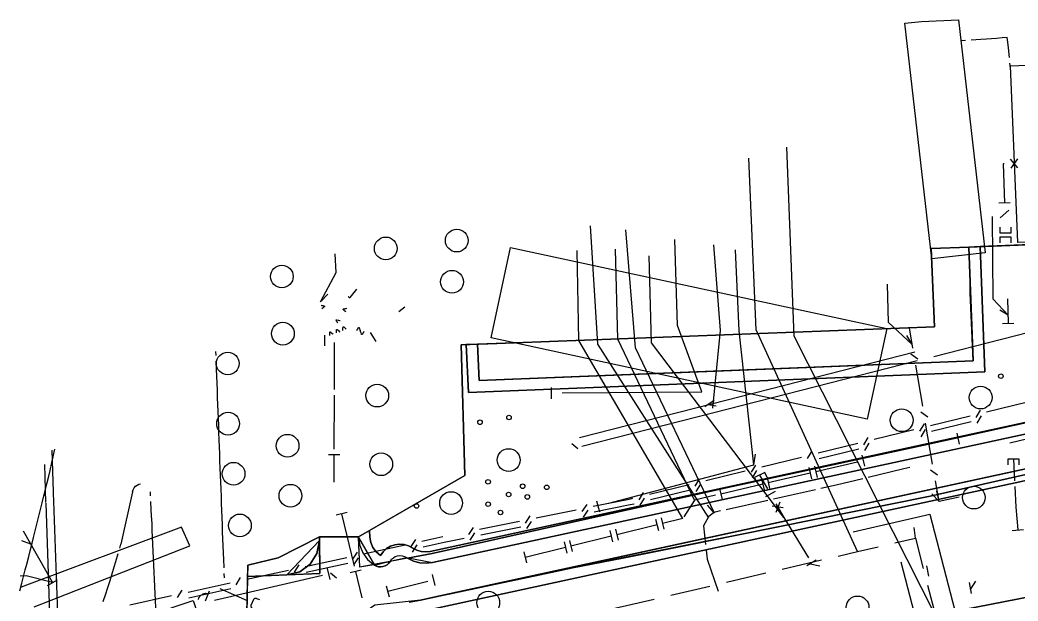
# Model space of a CAD drawing. Header units: metres. Extents: x 16996 to 17837, y 14166 to 14459.
# Drawn here: x 16995.9 to 17083.7, y 14231.9 to 14283 of the extents above; entities that cross this region are included whole.
import ezdxf

# ---------------------------------------------------------------- set-up
doc = ezdxf.new("R2010")
doc.units = ezdxf.units.M
for name, color, linetype in [('BOUNDARY', 7, 'Continuous'), ('BUILDING', 7, 'Continuous'), ('CURB', 7, 'Continuous'), ('ELECTR_CABLE', 7, 'Continuous'), ('ELECTR_CABLE_COMM', 7, 'Continuous'), ('GAS', 7, 'Continuous'), ('GRASS', 7, 'Continuous'), ('HEAT', 7, 'Continuous'), ('OVERHEAD_POWER_LINE', 7, 'Continuous'), ('SEWER', 7, 'Continuous'), ('SIDEWALK_PATH', 7, 'Continuous'), ('TREE', 3, 'Continuous'), ('WATER_PIPELINE', 7, 'Continuous')]:
    doc.layers.add(name, color=color, linetype=linetype)

# ---------------------------------------------------------------- blocks, each defined once
blk = doc.blocks.new('СНЕЖНОЯГОДНИК_MAGIC_BERRY')
blk.add_circle((0, 0), 0.2)
blk = doc.blocks.new('СПИРЕЯ_GREFSHEIM')
blk.add_circle((0, 0), 0.2)
blk = doc.blocks.new('СПИРЕЯ_БУМАЛЬДА')
blk.add_circle((0, 0), 0.2)
blk = doc.blocks.new('СПИРЕЯ_ALBA')
blk.add_circle((0, 0), 0.2)
blk = doc.blocks.new('ВЕЙНИК_КАРЛ_ФЕСТЕР')
blk.add_circle((0, 0), 0.2)
blk = doc.blocks.new('БРУННЕРА_МИСТЕР_МОРС')
blk.add_circle((0, 0), 0.2)
blk = doc.blocks.new('ХОСТА_BARBARA_ANN')
blk.add_circle((0, 0), 0.2)

msp = doc.modelspace()

# ---------------------------------------------------------------- linework, layer by layer
at = {"layer": 'BOUNDARY'}
msp.add_lwpolyline([(17086.324, 14204.689), (17083.326, 14203.909), (17081.136, 14203.311), (17031.358, 14189.757), (17028.798, 14186.705), (17022.402, 14185.707), (17019.92, 14204.018), (17015.895, 14230.746), (17015.969, 14235.048), (17018.642, 14235.703), (17022.27, 14237.547), (17025.714, 14237.547), (17035.068, 14242.944), (17034.741, 14254.456), (17039.442, 14254.604), (17076.395, 14256.033), (17076.099, 14262.906), (17079.399, 14263.049), (17088.794, 14263.416)], dxfattribs=at)
at = {"layer": 'BUILDING'}
for points in [[(17073.769, 14282.752), (17075.238, 14282.888), (17078.501, 14283.028), (17080.84, 14262.547), (17076.138, 14262.01)], [(17083.708, 14263.438), (17083.06, 14278.998), (17088.143, 14279.21), (17088.791, 14263.65)], [(17039.089, 14263.011), (17072.182, 14255.87), (17070.464, 14247.91), (17037.372, 14255.051)]]:
    msp.add_lwpolyline(points, close=True, dxfattribs=at)
at = {"layer": 'CURB'}
for points in [[(17079.112, 14281.229), (17078.683, 14281.2)], [(17082.971, 14279.729), (17082.882, 14280.584), (17082.83, 14281.081), (17082.789, 14281.473), (17082.324, 14281.442), (17081.825, 14281.409), (17080.968, 14281.352), (17080.469, 14281.319), (17079.611, 14281.262)], [(17083.068, 14278.804), (17083.023, 14279.232)], [(17036.187, 14254.501), (17036.329, 14251.291), (17079.775, 14253.026), (17079.399, 14263.049)], [(17013.136, 14253.868), (17013.15, 14253.496)], [(17013.169, 14252.996), (17013.197, 14252.251), (17013.216, 14251.751), (17013.244, 14251.006), (17013.262, 14250.507), (17013.29, 14249.762), (17013.309, 14249.262), (17013.337, 14248.517), (17013.356, 14248.018), (17013.384, 14247.273), (17013.403, 14246.773), (17013.431, 14246.028), (17013.449, 14245.529), (17013.477, 14244.784), (17013.496, 14244.284), (17013.524, 14243.539), (17013.543, 14243.039), (17013.571, 14242.295), (17013.59, 14241.795), (17013.618, 14241.05), (17013.636, 14240.55), (17013.664, 14239.805), (17013.683, 14239.306), (17013.711, 14238.561), (17013.729, 14238.061), (17013.757, 14237.316), (17013.775, 14236.817), (17013.803, 14236.072), (17013.821, 14235.572), (17013.849, 14234.827)], [(17025.714, 14237.547), (17025.716, 14237.478), (17027.104, 14235.064), (17028.504, 14235.403), (17029.925, 14235.729), (17032.233, 14235.288), (17112.355, 14252.652)], [(17112.494, 14249.613), (17031.154, 14231.985), (17027.147, 14231.532), (17024.377, 14229.597)], [(16995.927, 14232.782), (16996.1, 14233.469), (16996.222, 14233.953), (16996.397, 14234.647), (16996.52, 14235.132), (16996.695, 14235.826), (16996.817, 14236.311), (16996.992, 14237.005), (16997.114, 14237.489), (16997.289, 14238.183), (16997.412, 14238.668), (16997.587, 14239.362), (16997.709, 14239.847), (16997.853, 14240.42), (16997.884, 14240.541), (16998.006, 14241.025), (16998.181, 14241.719), (16998.303, 14242.204), (16998.478, 14242.897), (16998.478, 14242.898), (16998.586, 14243.386), (16998.739, 14244.085), (16998.846, 14244.574), (16998.917, 14244.894), (16999, 14245.273)], [(17007.379, 14241.512), (17007.396, 14241.145)], [(17007.42, 14240.646), (17007.455, 14239.913), (17007.479, 14239.413), (17007.514, 14238.68), (17007.537, 14238.181), (17007.572, 14237.447), (17007.596, 14236.948), (17007.631, 14236.215), (17007.654, 14235.715), (17007.689, 14234.982), (17007.713, 14234.483), (17007.748, 14233.749), (17007.772, 14233.25), (17007.806, 14232.517), (17007.83, 14232.017), (17007.865, 14231.284)], [(17015.952, 14234.046), (17019.405, 14234.198), (17022.273, 14237.226), (17022.27, 14237.547)], [(17003.237, 14231.849), (17003.478, 14232.542), (17003.642, 14233.014), (17003.854, 14233.717), (17003.998, 14234.196), (17004.21, 14234.899), (17004.354, 14235.378), (17004.565, 14236.081)], [(17004.709, 14236.56), (17004.815, 14236.911)], [(17013.867, 14234.327), (17013.881, 14233.955)]]:
    msp.add_lwpolyline(points, dxfattribs=at)
at = {"layer": 'ELECTR_CABLE'}
for points in [[(17056.526, 14239.219), (17046.773, 14254.494), (17046.126, 14264.911)], [(17057.02, 14239.631), (17050.065, 14254.164), (17049.224, 14264.567)], [(17022.37, 14258.23), (17023.736, 14260.794), (17023.666, 14262.448)], [(17022.37, 14258.23), (17023.014, 14258.907)], [(17024.97, 14258.62), (17025.552, 14259.351)], [(17024.95, 14258.554), (17024.938, 14258.563), (17024.897, 14258.593), (17024.879, 14258.607), (17024.851, 14258.628), (17024.821, 14258.652), (17024.801, 14258.669), (17024.797, 14258.672)], [(17022.422, 14257.923), (17022.437, 14257.92), (17022.487, 14257.911), (17022.51, 14257.906), (17022.544, 14257.899), (17022.581, 14257.891), (17022.606, 14257.885), (17022.631, 14257.879), (17022.649, 14257.874), (17022.667, 14257.868), (17022.678, 14257.864), (17022.687, 14257.86), (17022.694, 14257.856), (17022.698, 14257.855), (17022.701, 14257.853), (17022.707, 14257.849), (17022.71, 14257.847), (17022.713, 14257.845), (17022.715, 14257.843), (17022.718, 14257.841), (17022.72, 14257.838), (17022.722, 14257.836), (17022.723, 14257.834), (17022.724, 14257.833), (17022.724, 14257.831), (17022.725, 14257.83), (17022.726, 14257.828), (17022.726, 14257.826), (17022.726, 14257.824), (17022.726, 14257.824), (17022.726, 14257.822), (17022.726, 14257.821), (17022.726, 14257.82), (17022.726, 14257.819), (17022.726, 14257.817), (17022.725, 14257.816), (17022.724, 14257.814), (17022.724, 14257.812), (17022.723, 14257.811), (17022.723, 14257.81), (17022.722, 14257.809), (17022.721, 14257.807), (17022.72, 14257.806), (17022.718, 14257.804), (17022.716, 14257.802), (17022.714, 14257.799), (17022.71, 14257.796), (17022.707, 14257.794), (17022.7, 14257.789), (17022.622, 14257.728), (17022.595, 14257.708), (17022.508, 14257.641), (17022.474, 14257.615)], [(17024.591, 14257.358), (17024.578, 14257.367), (17024.537, 14257.398), (17024.519, 14257.412), (17024.492, 14257.433), (17024.462, 14257.457), (17024.442, 14257.473), (17024.423, 14257.49), (17024.409, 14257.503), (17024.396, 14257.516), (17024.388, 14257.524), (17024.381, 14257.532), (17024.376, 14257.539), (17024.374, 14257.542), (17024.371, 14257.545), (17024.368, 14257.55), (17024.366, 14257.554), (17024.364, 14257.557), (17024.363, 14257.56), (17024.362, 14257.563), (17024.361, 14257.567), (17024.36, 14257.569), (17024.36, 14257.571), (17024.36, 14257.573), (17024.36, 14257.574), (17024.36, 14257.576), (17024.36, 14257.578), (17024.361, 14257.58), (17024.361, 14257.581), (17024.362, 14257.582), (17024.362, 14257.583), (17024.363, 14257.584), (17024.363, 14257.585), (17024.364, 14257.586), (17024.365, 14257.587), (17024.366, 14257.589), (17024.368, 14257.59), (17024.369, 14257.591), (17024.37, 14257.592), (17024.371, 14257.593), (17024.373, 14257.593), (17024.374, 14257.594), (17024.375, 14257.595), (17024.378, 14257.596), (17024.38, 14257.597), (17024.384, 14257.598), (17024.388, 14257.599), (17024.392, 14257.6), (17024.4, 14257.602), (17024.498, 14257.622), (17024.53, 14257.628), (17024.638, 14257.649), (17024.68, 14257.657)], [(17023.89, 14256.347), (17023.882, 14256.36), (17023.856, 14256.405), (17023.845, 14256.425), (17023.828, 14256.455), (17023.81, 14256.488), (17023.798, 14256.511), (17023.787, 14256.534), (17023.779, 14256.551), (17023.772, 14256.569), (17023.768, 14256.58), (17023.765, 14256.589), (17023.763, 14256.597), (17023.762, 14256.601), (17023.761, 14256.605), (17023.76, 14256.611), (17023.76, 14256.615), (17023.76, 14256.619), (17023.76, 14256.622), (17023.76, 14256.625), (17023.76, 14256.629), (17023.761, 14256.632), (17023.761, 14256.633), (17023.762, 14256.635), (17023.762, 14256.636), (17023.763, 14256.638), (17023.764, 14256.639), (17023.765, 14256.641), (17023.766, 14256.642), (17023.767, 14256.643), (17023.768, 14256.644), (17023.769, 14256.644), (17023.77, 14256.645), (17023.771, 14256.646), (17023.772, 14256.646), (17023.774, 14256.647), (17023.776, 14256.648), (17023.777, 14256.648), (17023.778, 14256.648), (17023.78, 14256.649), (17023.782, 14256.649), (17023.783, 14256.649), (17023.785, 14256.649), (17023.788, 14256.649), (17023.79, 14256.649), (17023.794, 14256.649), (17023.798, 14256.648), (17023.802, 14256.648), (17023.81, 14256.646), (17023.908, 14256.626), (17023.94, 14256.619), (17024.048, 14256.596), (17024.09, 14256.587)], [(17023.181, 14255.262), (17023.18, 14255.278), (17023.18, 14255.329), (17023.179, 14255.352), (17023.179, 14255.386), (17023.18, 14255.424), (17023.18, 14255.45), (17023.182, 14255.476), (17023.183, 14255.494), (17023.186, 14255.513), (17023.187, 14255.525), (17023.189, 14255.534), (17023.191, 14255.543), (17023.192, 14255.546), (17023.193, 14255.55), (17023.196, 14255.556), (17023.197, 14255.56), (17023.199, 14255.563), (17023.2, 14255.566), (17023.202, 14255.569), (17023.204, 14255.572), (17023.206, 14255.574), (17023.207, 14255.575), (17023.208, 14255.576), (17023.21, 14255.577), (17023.211, 14255.578), (17023.213, 14255.579), (17023.214, 14255.58), (17023.216, 14255.58), (17023.217, 14255.58), (17023.218, 14255.581), (17023.219, 14255.581), (17023.22, 14255.581), (17023.222, 14255.581), (17023.223, 14255.581), (17023.225, 14255.581), (17023.227, 14255.581), (17023.228, 14255.58), (17023.229, 14255.58), (17023.231, 14255.579), (17023.233, 14255.579), (17023.234, 14255.578), (17023.235, 14255.578), (17023.238, 14255.576), (17023.24, 14255.575), (17023.243, 14255.573), (17023.247, 14255.57), (17023.25, 14255.567), (17023.256, 14255.562), (17023.332, 14255.497), (17023.357, 14255.475), (17023.439, 14255.403), (17023.472, 14255.375)], [(17023.763, 14255.487), (17023.762, 14255.503), (17023.762, 14255.554), (17023.761, 14255.577), (17023.761, 14255.611), (17023.762, 14255.649), (17023.762, 14255.675), (17023.764, 14255.701), (17023.765, 14255.719), (17023.768, 14255.738), (17023.769, 14255.749), (17023.771, 14255.759), (17023.773, 14255.768), (17023.774, 14255.771), (17023.775, 14255.775), (17023.778, 14255.781), (17023.779, 14255.785), (17023.781, 14255.788), (17023.782, 14255.791), (17023.784, 14255.794), (17023.786, 14255.797), (17023.788, 14255.799), (17023.789, 14255.8), (17023.79, 14255.801), (17023.792, 14255.802), (17023.793, 14255.803), (17023.795, 14255.804), (17023.796, 14255.804), (17023.798, 14255.805), (17023.799, 14255.805), (17023.8, 14255.806), (17023.801, 14255.806), (17023.802, 14255.806), (17023.804, 14255.806), (17023.805, 14255.806), (17023.807, 14255.806), (17023.809, 14255.805), (17023.81, 14255.805), (17023.812, 14255.805), (17023.813, 14255.804), (17023.815, 14255.804), (17023.816, 14255.803), (17023.817, 14255.802), (17023.82, 14255.801), (17023.822, 14255.8), (17023.825, 14255.798), (17023.829, 14255.795), (17023.832, 14255.792), (17023.838, 14255.787), (17023.914, 14255.722), (17023.939, 14255.7), (17024.021, 14255.628), (17024.054, 14255.6)], [(17024.345, 14255.712), (17024.345, 14255.727), (17024.344, 14255.779), (17024.343, 14255.801), (17024.343, 14255.836), (17024.344, 14255.874), (17024.344, 14255.9), (17024.346, 14255.925), (17024.347, 14255.944), (17024.35, 14255.963), (17024.351, 14255.974), (17024.353, 14255.984), (17024.355, 14255.992), (17024.356, 14255.996), (17024.358, 14256), (17024.36, 14256.006), (17024.361, 14256.01), (17024.363, 14256.013), (17024.364, 14256.016), (17024.366, 14256.018), (17024.368, 14256.022), (17024.37, 14256.023), (17024.371, 14256.025), (17024.372, 14256.026), (17024.374, 14256.027), (17024.375, 14256.028), (17024.377, 14256.029), (17024.378, 14256.029), (17024.38, 14256.03), (17024.381, 14256.03), (17024.382, 14256.031), (17024.383, 14256.031), (17024.384, 14256.031), (17024.386, 14256.031), (17024.387, 14256.031), (17024.389, 14256.031), (17024.391, 14256.03), (17024.392, 14256.03), (17024.394, 14256.03), (17024.395, 14256.029), (17024.397, 14256.029), (17024.398, 14256.028), (17024.399, 14256.027), (17024.402, 14256.026), (17024.404, 14256.025), (17024.407, 14256.023), (17024.411, 14256.02), (17024.414, 14256.017), (17024.42, 14256.012), (17024.496, 14255.947), (17024.521, 14255.925), (17024.603, 14255.853), (17024.636, 14255.825)], [(17025.562, 14255.704), (17025.569, 14255.718), (17025.593, 14255.763), (17025.604, 14255.783), (17025.621, 14255.813), (17025.64, 14255.846), (17025.653, 14255.869), (17025.666, 14255.89), (17025.677, 14255.906), (17025.688, 14255.921), (17025.695, 14255.93), (17025.701, 14255.938), (17025.707, 14255.944), (17025.71, 14255.947), (17025.713, 14255.949), (17025.718, 14255.954), (17025.721, 14255.956), (17025.724, 14255.958), (17025.726, 14255.96), (17025.729, 14255.962), (17025.733, 14255.963), (17025.735, 14255.964), (17025.737, 14255.965), (17025.738, 14255.965), (17025.74, 14255.965), (17025.741, 14255.965), (17025.743, 14255.965), (17025.745, 14255.965), (17025.747, 14255.965), (17025.748, 14255.965), (17025.749, 14255.964), (17025.75, 14255.964), (17025.751, 14255.964), (17025.752, 14255.963), (17025.754, 14255.962), (17025.755, 14255.961), (17025.757, 14255.96), (17025.758, 14255.959), (17025.759, 14255.958), (17025.76, 14255.957), (17025.761, 14255.956), (17025.762, 14255.954), (17025.763, 14255.953), (17025.764, 14255.951), (17025.766, 14255.949), (17025.767, 14255.945), (17025.769, 14255.941), (17025.771, 14255.937), (17025.774, 14255.93), (17025.808, 14255.836), (17025.819, 14255.805), (17025.857, 14255.702), (17025.871, 14255.661)], [(17026.18, 14255.619), (17026.173, 14255.605), (17026.149, 14255.56), (17026.138, 14255.54), (17026.122, 14255.51), (17026.103, 14255.477), (17026.09, 14255.454), (17026.076, 14255.433), (17026.066, 14255.417), (17026.055, 14255.402), (17026.048, 14255.393), (17026.041, 14255.385), (17026.035, 14255.379), (17026.033, 14255.376), (17026.03, 14255.374), (17026.025, 14255.369), (17026.022, 14255.367), (17026.019, 14255.365), (17026.016, 14255.363), (17026.013, 14255.361), (17026.01, 14255.36), (17026.007, 14255.359), (17026.006, 14255.358), (17026.004, 14255.358), (17026.003, 14255.358), (17026.001, 14255.358), (17025.999, 14255.358), (17025.997, 14255.358), (17025.995, 14255.358), (17025.995, 14255.358), (17025.993, 14255.358), (17025.992, 14255.359), (17025.991, 14255.359), (17025.99, 14255.36), (17025.989, 14255.361), (17025.987, 14255.362), (17025.986, 14255.363), (17025.985, 14255.364), (17025.984, 14255.365), (17025.983, 14255.366), (17025.982, 14255.367), (17025.981, 14255.368), (17025.98, 14255.37), (17025.978, 14255.372), (17025.977, 14255.374), (17025.975, 14255.377), (17025.973, 14255.382), (17025.972, 14255.386), (17025.969, 14255.393), (17025.934, 14255.487), (17025.923, 14255.518), (17025.886, 14255.621), (17025.871, 14255.661)], [(17026.75, 14255.54), (17027.24, 14254.745)], [(17086.691, 14246.691), (17084.599, 14246.175), (17083.024, 14245.793)], [(17074.228, 14243.658), (17073.681, 14243.525), (17070.558, 14242.773)], [(17070.072, 14242.656), (17067.726, 14242.091), (17066.396, 14241.794)], [(17065.908, 14241.686), (17062.222, 14240.866)], [(17061.734, 14240.757), (17058.049, 14239.937)], [(17057.561, 14239.828), (17056.972, 14239.697), (17056.499, 14239.319), (17056.048, 14238.513), (17056.232, 14236.88)], [(17057.02, 14239.631), (17056.406, 14240.335)], [(16996.222, 14238.073), (16998.78, 14233.517)], [(16996.877, 14236.906), (16996.095, 14237.199)], [(17056.287, 14236.383), (17056.377, 14235.587), (17057.361, 14232.78)], [(16998.78, 14233.517), (16996.472, 14234.109), (16995.95, 14234.101)], [(16998.344, 14233.272), (16999.216, 14233.762)]]:
    msp.add_lwpolyline(points, dxfattribs=at)
at = {"layer": 'ELECTR_CABLE_COMM'}
for points in [[(17074.432, 14254.457), (17072.334, 14256.404), (17072.249, 14259.795)], [(17074.487, 14254.138), (17074.179, 14255.947)], [(17074.432, 14254.457), (17073.943, 14255.253)], [(17074.918, 14253.182), (17074.307, 14253.616)], [(17075.354, 14249.041), (17074.738, 14252.659)], [(17080.97, 14248.541), (17084.456, 14249.391)], [(17075.785, 14248.085), (17075.174, 14248.518)], [(17080.046, 14248.043), (17080.436, 14248.684)], [(17075.103, 14246.838), (17075.493, 14247.479)], [(17076.221, 14243.944), (17075.605, 14247.562)], [(17076.027, 14247.336), (17079.513, 14248.186)], [(17076.123, 14246.845), (17079.609, 14247.695)], [(17080.143, 14247.552), (17080.532, 14248.193)], [(17071.084, 14246.131), (17074.57, 14246.981)], [(17075.2, 14246.347), (17075.589, 14246.988)], [(17066.141, 14244.927), (17069.627, 14245.776)], [(17070.16, 14245.634), (17070.55, 14246.274)], [(17070.257, 14245.143), (17070.647, 14245.783)], [(17065.217, 14244.429), (17065.607, 14245.069)], [(17066.238, 14244.436), (17069.723, 14245.285)], [(17061.198, 14243.722), (17064.684, 14244.571)], [(17056.255, 14242.517), (17059.741, 14243.366)], [(17060.274, 14243.224), (17060.664, 14243.864)], [(17060.372, 14242.733), (17060.761, 14243.373)], [(17076.652, 14242.988), (17076.041, 14243.421)], [(17055.331, 14242.019), (17055.721, 14242.659)], [(17078.56, 14241.046), (17076.782, 14240.644), (17076.472, 14242.465)], [(17050.388, 14240.814), (17050.778, 14241.455)], [(17051.312, 14241.312), (17054.798, 14242.162)], [(17051.41, 14240.821), (17054.895, 14241.671)], [(17055.429, 14241.528), (17055.819, 14242.169)], [(17076.782, 14240.644), (17076.581, 14241.556)], [(17046.341, 14240.233), (17049.516, 14240.874), (17049.854, 14240.957)], [(17046.439, 14239.742), (17049.624, 14240.386), (17049.953, 14240.466)], [(17050.487, 14240.323), (17050.876, 14240.964)], [(17076.782, 14240.644), (17076.139, 14241.322)], [(17041.354, 14239.225), (17044.871, 14239.936)], [(17045.398, 14239.772), (17045.813, 14240.396)], [(17045.497, 14239.282), (17045.911, 14239.906)], [(17036.367, 14238.217), (17039.884, 14238.928)], [(17040.411, 14238.764), (17040.826, 14239.389)], [(17040.51, 14238.274), (17040.925, 14238.899)], [(17035.424, 14237.757), (17035.839, 14238.381)], [(17035.523, 14237.267), (17035.938, 14237.891)], [(17036.466, 14237.727), (17039.982, 14238.438)], [(17030.357, 14236.689), (17030.762, 14237.319)], [(17031.292, 14237.164), (17033.13, 14237.563)], [(17031.402, 14236.676), (17033.246, 14237.077)], [(17033.237, 14237.075), (17034.995, 14237.43)], [(17025.217, 14235.571), (17025.622, 14236.201)], [(17026.152, 14236.045), (17029.827, 14236.845)], [(17030.466, 14236.201), (17030.871, 14236.832)], [(17021.012, 14234.927), (17024.686, 14235.726)], [(17021.094, 14234.433), (17024.782, 14235.236)], [(17025.312, 14235.08), (17025.718, 14235.71)], [(17015.872, 14233.809), (17019.546, 14234.608)], [(17020.076, 14234.452), (17020.482, 14235.083)], [(17010.731, 14232.69), (17014.406, 14233.49)], [(17014.936, 14233.334), (17015.341, 14233.965)], [(17009.796, 14232.216), (17010.201, 14232.846)], [(17010.786, 14232.191), (17014.474, 14232.993)], [(17005.591, 14231.572), (17009.265, 14232.372)]]:
    msp.add_lwpolyline(points, dxfattribs=at)
at = {"layer": 'GAS'}
for points in [[(17082.516, 14270.359), (17082.425, 14270.357), (17082.534, 14266.943)], [(17083.725, 14270.015), (17083.079, 14270.778)], [(17083.126, 14269.998), (17083.728, 14270.796)], [(17082.035, 14266.927), (17083.034, 14266.959)], [(17082.93, 14266.281), (17082.171, 14265.629)], [(17082.863, 14257.064), (17081.555, 14258.469), (17081.486, 14265.742)], [(17082.119, 14264.787), (17082.119, 14264.287), (17083.119, 14264.287), (17083.119, 14264.787)], [(17083.131, 14263.425), (17083.131, 14263.925), (17082.131, 14263.925), (17082.131, 14263.425)], [(17054.23, 14239.16), (17045.084, 14254.83), (17044.958, 14262.737)], [(17055.26, 14240.77), (17048.519, 14254.947), (17048.324, 14262.852)], [(17082.805, 14258.484), (17082.874, 14256.335)], [(17082.863, 14257.064), (17082.135, 14257.479)], [(17082.375, 14256.319), (17083.374, 14256.351)], [(17022.71, 14255.29), (17022.716, 14254.356)], [(17023.601, 14252.903), (17023.607, 14254.653)], [(17023.591, 14250.52), (17023.601, 14252.903)], [(17023.571, 14245.253), (17023.59, 14250.02)], [(17078.341, 14246.679), (17078.568, 14245.705)], [(17024.069, 14244.751), (17023.069, 14244.755)], [(17023.56, 14242.37), (17023.569, 14244.753)], [(17069.622, 14244.127), (17065.936, 14243.266)], [(17069.995, 14244.728), (17070.223, 14243.754)], [(17083.833, 14243.869), (17083.833, 14244.369), (17082.833, 14244.369), (17082.833, 14243.869)], [(17083.333, 14244.369), (17083.426, 14242.464)], [(17065.449, 14243.152), (17061.763, 14242.29)], [(17065.335, 14243.639), (17065.563, 14242.665)], [(17065.822, 14243.753), (17066.05, 14242.779)], [(17061.162, 14242.663), (17061.39, 14241.689)], [(17061.649, 14242.777), (17061.877, 14241.803)], [(17057.476, 14241.802), (17057.704, 14240.828)], [(17061.276, 14242.176), (17057.59, 14241.315)], [(17083.45, 14241.964), (17083.539, 14240.148), (17083.705, 14238.158)], [(17055.26, 14240.77), (17054.317, 14239.296)], [(17057.103, 14241.201), (17055.26, 14240.77)], [(17024.72, 14239.699), (17023.748, 14239.465)], [(17025.346, 14234.978), (17024.234, 14239.582)], [(17051.852, 14239.088), (17052.092, 14238.117)], [(17052.338, 14239.208), (17052.578, 14238.237)], [(17054.23, 14239.16), (17052.458, 14238.722)], [(17047.822, 14238.092), (17048.062, 14237.121)], [(17048.308, 14238.212), (17048.548, 14237.241)], [(17051.972, 14238.602), (17048.428, 14237.726)], [(17083.207, 14238.116), (17084.204, 14238.2)], [(17043.792, 14237.096), (17044.032, 14236.125)], [(17044.278, 14237.216), (17044.518, 14236.245)], [(17047.942, 14237.606), (17044.398, 14236.731)], [(17040.248, 14236.22), (17040.488, 14235.25)], [(17043.912, 14236.611), (17040.368, 14235.735)], [(17025.95, 14234.609), (17024.978, 14234.375)], [(17026.02, 14232.19), (17025.464, 14234.492)], [(17031.822, 14233.624), (17028.278, 14232.748)], [(17032.188, 14234.229), (17032.428, 14233.258)], [(17028.158, 14233.233), (17028.398, 14232.262)]]:
    msp.add_lwpolyline(points, dxfattribs=at)
at = {"layer": 'GRASS'}
for points in [[(17086.362, 14263.321), (17080.398, 14263.088), (17080.812, 14252.067), (17035.374, 14250.252), (17035.188, 14254.47), (17034.741, 14254.456), (17035.068, 14242.944), (17026.692, 14238.111), (17026.716, 14237.517), (17026.793, 14237.038), (17026.98, 14236.598), (17027.266, 14236.215), (17027.641, 14235.907), (17027.883, 14236.238), (17028.183, 14236.51), (17028.533, 14236.716), (17028.921, 14236.848), (17029.327, 14236.899), (17029.732, 14236.866), (17030.121, 14236.752), (17030.483, 14236.559), (17030.839, 14236.369), (17031.222, 14236.256), (17031.62, 14236.22), (17032.021, 14236.265), (17091.783, 14249.217)], [(17112.309, 14248.55), (17031.366, 14231.007), (17030.324, 14230.809), (17029.274, 14230.663), (17028.218, 14230.571), (17027.159, 14230.532), (17026.739, 14230.483), (17026.343, 14230.348), (17025.984, 14230.134), (17025.674, 14229.847), (17025.431, 14229.501), (17025.268, 14229.116), (17025.189, 14228.705), (17025.197, 14228.282), (17026.106, 14221.065), (17044.074, 14224.183), (17058.195, 14227.094), (17075.393, 14230.46), (17096.871, 14234.654)], [(17091.783, 14249.217), (17032.021, 14236.265), (17031.62, 14236.22), (17031.222, 14236.256), (17030.839, 14236.369), (17030.483, 14236.559), (17030.121, 14236.752), (17029.732, 14236.866), (17029.327, 14236.899), (17028.921, 14236.848), (17028.533, 14236.716), (17028.183, 14236.51), (17027.883, 14236.238), (17027.641, 14235.907), (17027.266, 14236.215), (17026.98, 14236.598), (17026.793, 14237.038), (17026.716, 14237.517), (17026.692, 14238.111), (17025.714, 14237.547), (17025.716, 14237.478), (17025.827, 14236.779), (17026.094, 14236.134), (17026.502, 14235.568), (17027.038, 14235.107), (17028.489, 14235.377), (17028.625, 14235.569), (17028.776, 14235.705), (17028.95, 14235.808), (17029.144, 14235.874), (17029.348, 14235.899), (17029.55, 14235.882), (17029.744, 14235.825), (17029.925, 14235.729), (17029.976, 14235.696), (17030.027, 14235.664), (17032.202, 14236.07), (17043.482, 14238.596), (17058.187, 14241.889), (17075.46, 14245.627), (17085.312, 14247.794)], [(17031.366, 14231.007), (17112.309, 14248.55)], [(17097.248, 14245.922), (17075.999, 14241.137), (17058.994, 14237.682), (17044.532, 14234.807), (17033.627, 14232.5), (17032.59, 14232.296), (17031.154, 14231.985), (17030.162, 14231.796)], [(17096.871, 14234.654), (17075.393, 14230.46), (17058.195, 14227.094), (17044.074, 14224.183), (17025.119, 14220.894), (17025.244, 14219.901), (17044.26, 14223.2), (17058.392, 14226.114), (17075.584, 14229.478), (17097.067, 14233.673)]]:
    msp.add_lwpolyline(points, dxfattribs=at)
for points in [[(17080.812, 14252.067), (17080.398, 14263.088), (17079.399, 14263.049), (17079.775, 14253.026), (17036.329, 14251.291), (17036.187, 14254.501), (17035.188, 14254.47), (17035.374, 14250.252)], [(17030.027, 14235.664), (17030.543, 14235.411), (17031.093, 14235.263), (17031.662, 14235.221), (17032.233, 14235.288), (17110.609, 14252.274), (17110.281, 14253.787), (17110.186, 14254.225), (17107.497, 14253.191), (17096.907, 14250.344), (17085.312, 14247.794), (17075.46, 14245.627), (17058.187, 14241.889), (17043.482, 14238.596), (17032.202, 14236.07)], [(17110.635, 14249.21), (17032.59, 14232.296), (17033.627, 14232.5), (17035.978, 14232.998), (17038.33, 14233.495), (17040.681, 14233.993), (17043.032, 14234.49), (17044.532, 14234.807), (17048.922, 14235.68), (17054.815, 14236.852), (17058.994, 14237.682), (17075.999, 14241.137), (17097.248, 14245.922)], [(17022.273, 14237.226), (17022.27, 14237.547), (17018.642, 14235.703), (17015.969, 14235.048), (17015.952, 14234.046), (17019.405, 14234.198), (17020.537, 14234.473), (17021.451, 14235.132), (17022.059, 14236.08)], [(17027.104, 14235.064), (17027.281, 14234.974), (17027.47, 14234.922), (17027.665, 14234.908), (17027.862, 14234.932), (17028.05, 14234.995), (17028.22, 14235.092), (17028.368, 14235.221), (17028.489, 14235.377), (17027.038, 14235.107)]]:
    msp.add_lwpolyline(points, close=True, dxfattribs=at)
at = {"layer": 'HEAT'}
for points in [[(17076.46, 14230.62), (17064.04, 14255.193), (17063.399, 14271.848)], [(17069.62, 14236.26), (17060.701, 14255.757), (17060.039, 14270.861)], [(17069.22, 14237.974), (17075.975, 14239.543)], [(17075.975, 14239.543), (17078.161, 14231.07)], [(17074.7, 14237.44), (17074.587, 14238.367)], [(17072.891, 14237.02), (17074.7, 14237.44)], [(17074.7, 14237.44), (17075.393, 14234.756)], [(17067.897, 14235.857), (17069.62, 14236.26)], [(17069.62, 14236.26), (17071.429, 14236.68)], [(17062.991, 14234.708), (17066.437, 14235.515)], [(17073.425, 14235.337), (17074.759, 14230.17)], [(17058.085, 14233.559), (17061.531, 14234.366)], [(17053.179, 14232.41), (17056.624, 14233.217)], [(17075.767, 14233.304), (17076.46, 14230.62)], [(17048.273, 14231.262), (17051.718, 14232.068)]]:
    msp.add_lwpolyline(points, dxfattribs=at)
at = {"layer": 'OVERHEAD_POWER_LINE'}
for points in [[(17005.832, 14241.519), (17005.881, 14241.694), (17005.967, 14241.855), (17006.085, 14241.993), (17006.231, 14242.101), (17006.397, 14242.176), (17006.532, 14242.207)], [(17005.832, 14241.519), (17004.815, 14236.911)]]:
    msp.add_lwpolyline(points, dxfattribs=at)
at = {"layer": 'SEWER'}
for points in [[(17055.909, 14250.298), (17053.773, 14256.151), (17053.542, 14263.702)], [(17056.873, 14248.865), (17057.545, 14255.7), (17056.974, 14263.234)], [(17060.476, 14243.895), (17059.185, 14255.675), (17058.875, 14262.798)], [(17063.122, 14239.254), (17051.477, 14254.616), (17051.276, 14262.26)], [(17029.793, 14257.758), (17029.244, 14257.341)], [(17076.312, 14253.422), (17094.199, 14257.994)], [(17056.774, 14249.253), (17074.661, 14253.825)], [(17056.972, 14248.477), (17074.859, 14253.05)], [(17042.655, 14250.692), (17042.661, 14249.701)], [(17043.629, 14250.214), (17055.909, 14250.298)], [(17045.147, 14246.303), (17056.774, 14249.253)], [(17056.996, 14249.549), (17056.175, 14248.996)], [(17045.344, 14245.527), (17056.972, 14248.477)], [(17056.467, 14249.193), (17057.185, 14249.075)], [(17044.476, 14245.77), (17045.01, 14245.333)], [(17060.476, 14243.895), (17060.626, 14244.817)], [(17047.726, 14240.498), (17060.476, 14243.895)], [(17061.668, 14242.758), (17061.444, 14243.205), (17060.55, 14242.758), (17060.773, 14242.311)], [(17060.997, 14242.982), (17061.688, 14241.769)], [(17062.37, 14241.55), (17061.51, 14241.059)], [(17046.662, 14240.715), (17046.917, 14239.758)], [(17062.779, 14240.612), (17062.413, 14239.68)], [(17062.431, 14240.466), (17063.122, 14239.254)], [(17063.077, 14240.091), (17062.089, 14240.244)], [(17063.122, 14239.254), (17065.297, 14235.702)], [(16997.177, 14231.374), (17010.857, 14236.759), (17010.127, 14238.397), (16996.04, 14233.13)], [(17065.986, 14235.504), (17065.141, 14234.986)], [(17022.957, 14234.764), (17023.18, 14233.799)], [(17023.24, 14234.383), (17023.765, 14233.935)], [(17065.442, 14235.171), (17066.299, 14234.991)], [(17013.037, 14231.971), (17022.551, 14234.174)], [(17079.425, 14233.536), (17079.614, 14232.564)], [(17079.547, 14232.91), (17080.015, 14233.651)], [(16996.04, 14233.13), (16995.932, 14233.087)], [(17012.448, 14232.538), (17012.4, 14232.547), (17012.323, 14232.553), (17012.245, 14232.55), (17012.168, 14232.54), (17012.093, 14232.522), (17012.02, 14232.496), (17011.95, 14232.463), (17011.884, 14232.423), (17011.822, 14232.376), (17011.766, 14232.323), (17011.715, 14232.265), (17011.67, 14232.201), (17011.632, 14232.133), (17011.602, 14232.062), (17011.597, 14232.047)], [(17012.237, 14231.925), (17012.599, 14232.786)], [(17013.525, 14232.995), (17015.929, 14231.959)], [(16996.246, 14226.918), (17011.165, 14231.942), (17011.422, 14231.149), (16996.369, 14226.101)], [(17017.02, 14231.991), (17016.765, 14232.101), (17016.728, 14232.114), (17016.698, 14232.12), (17016.656, 14232.126), (17016.615, 14232.123), (17016.581, 14232.115), (17016.546, 14232.098), (17016.515, 14232.077), (17016.497, 14232.054), (17016.482, 14232.031), (17016.251, 14231.493), (17016.245, 14231.468), (17016.243, 14231.447), (17016.246, 14231.418), (17016.253, 14231.395), (17016.265, 14231.365), (17016.28, 14231.336), (17016.304, 14231.31), (17016.34, 14231.278), (17016.372, 14231.259), (17016.656, 14231.136)]]:
    msp.add_lwpolyline(points, dxfattribs=at)
at = {"layer": 'SIDEWALK_PATH'}
for points in [[(17057.095, 14252.116), (17079.775, 14253.026), (17079.521, 14259.018), (17079.526, 14259.496), (17079.508, 14259.996), (17079.399, 14263.049), (17076.099, 14262.906), (17076.395, 14256.033), (17039.442, 14254.604), (17036.187, 14254.501), (17036.329, 14251.291)], [(17022.273, 14237.226), (17022.059, 14236.08), (17021.451, 14235.132), (17020.537, 14234.473), (17019.405, 14234.198), (17022.303, 14234.325)], [(17025.716, 14237.478), (17025.827, 14236.779), (17026.094, 14236.134), (17026.502, 14235.568), (17027.038, 14235.107), (17025.818, 14234.879)], [(17028.489, 14235.377), (17028.625, 14235.569), (17028.776, 14235.705), (17028.95, 14235.808), (17029.144, 14235.874), (17029.348, 14235.899), (17029.55, 14235.882), (17029.744, 14235.825), (17029.925, 14235.729), (17029.976, 14235.696), (17030.027, 14235.664)]]:
    msp.add_lwpolyline(points, close=True, dxfattribs=at)
for points in [[(17110.609, 14252.274), (17032.233, 14235.288), (17031.662, 14235.221), (17031.093, 14235.263), (17030.543, 14235.411), (17030.027, 14235.664), (17028.489, 14235.377), (17028.368, 14235.221), (17028.22, 14235.092), (17028.05, 14234.995), (17027.862, 14234.932), (17027.665, 14234.908), (17027.47, 14234.922), (17027.281, 14234.974), (17027.104, 14235.064), (17027.055, 14235.096), (17025.818, 14234.879), (17025.714, 14237.547), (17022.27, 14237.547), (17022.303, 14234.325), (17015.952, 14234.046), (17015.895, 14230.746)], [(17030.162, 14231.796), (17031.154, 14231.985), (17110.635, 14249.21)]]:
    msp.add_lwpolyline(points, dxfattribs=at)
at = {"layer": 'TREE'}
for centre in [(17034.352, 14263.617), (17028.106, 14262.925), (17018.968, 14260.456), (17033.936, 14259.989), (17019.057, 14255.427), (17014.206, 14252.8), (17027.356, 14249.977), (17080.443, 14249.802), (17014.236, 14247.508), (17073.498, 14247.804), (17019.474, 14245.563), (17027.71, 14243.937), (17038.923, 14244.305), (17014.723, 14243.098), (17019.724, 14241.165), (17033.852, 14240.522), (17079.843, 14240.999), (17015.275, 14238.549), (17037.127, 14231.755), (17069.618, 14231.338)]:
    msp.add_circle(centre, 1, dxfattribs=at)
at = {"layer": 'WATER_PIPELINE'}
for points in [[(16998.731, 14245.173), (16998.887, 14240.576)], [(16998.073, 14243.923), (16998.187, 14240.576)], [(16998.189, 14240.497), (16998.55, 14229.889)], [(16998.885, 14240.655), (16999.248, 14229.968)], [(17075.886, 14234.078), (17075.717, 14234.997)]]:
    msp.add_lwpolyline(points, dxfattribs=at)

# ---------------------------------------------------------------- block references
at = {"layer": 'BUSH'}
for name, p in [('СПИРЕЯ_ALBA', (17082.225, 14251.685)), ('ХОСТА_BARBARA_ANN', (17036.403, 14247.629)), ('СПИРЕЯ_GREFSHEIM', (17038.948, 14248.053)), ('СПИРЕЯ_ALBA', (17037.111, 14242.387)), ('СНЕЖНОЯГОДНИК_MAGIC_BERRY', (17038.921, 14241.272)), ('ВЕЙНИК_КАРЛ_ФЕСТЕР', (17040.152, 14241.998)), ('СПИРЕЯ_БУМАЛЬДА', (17042.271, 14241.9)), ('ВЕЙНИК_КАРЛ_ФЕСТЕР', (17030.818, 14240.264)), ('БРУННЕРА_МИСТЕР_МОРС', (17037.112, 14240.424)), ('СПИРЕЯ_ALBA', (17040.562, 14241.06)), ('СПИРЕЯ_БУМАЛЬДА', (17038.197, 14239.695))]:
    msp.add_blockref(name, p, dxfattribs=at)

doc.saveas('drawing.dxf')
